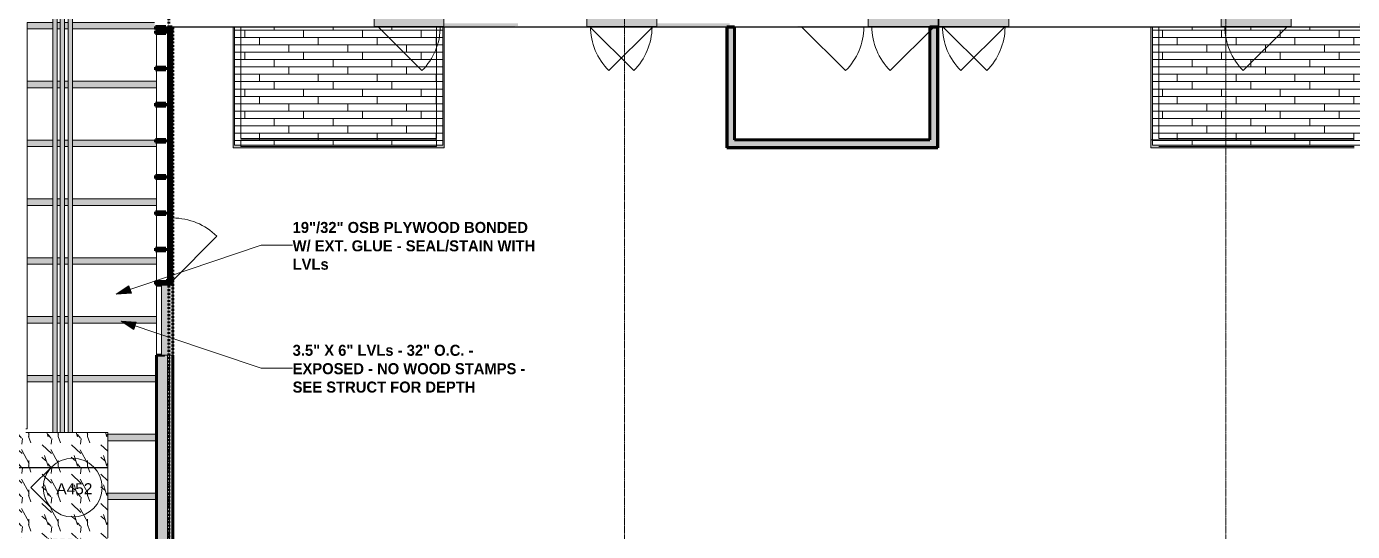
# Model space of a CAD drawing. Header units: inches. Extents: x -4169 to -1846, y 9706 to 12377.
# Drawn here: x -3480 to -2758, y 10973 to 11247 of the extents above; entities that cross this region are included whole.
import ezdxf

# ---------------------------------------------------------------- set-up
doc = ezdxf.new("R2010")
doc.units = ezdxf.units.IN
doc.header["$MEASUREMENT"] = 0
doc.linetypes.add('Dash 1_16_', pattern=[0.125, 0.0625, -0.0625])
doc.linetypes.add('Grid Line 1_2_', pattern=[0.875, 0.5, -0.125, 0.125, -0.125])
for name, color, linetype, lineweight in [('0-1', 7, 'Continuous', 5), ('0-3', 250, 'Continuous', 9), ('A-CLNG', 13, 'Continuous', 18), ('A-CLNG-PATT-1', 35, 'Continuous', 18), ('A-FLOR-2', 7, 'Continuous', 18), ('A-FLOR-PATT-1', 252, 'Continuous', 9), ('A-GLAZ-1', 7, 'Continuous', 18), ('A-GLAZ-4', 135, 'Continuous', 18), ('A-GLAZ-CWMG-1', 9, 'Continuous', 9), ('A-GLAZ-CWMG-3', 50, 'Continuous', 60), ('A-WALL-1', 8, 'Continuous', 5), ('A-WALL-3', 50, 'Continuous', 60), ('A-WALL-4', 7, 'Continuous', 18), ('A-WALL-5', 251, 'Continuous', 5), ('A-WALL-6', 254, 'Continuous', 5), ('A-WALL-7', 31, 'Continuous', 18), ('A-WALL-8', 9, 'Continuous', 9), ('A-WALL-9', 45, 'Continuous', 18), ('A-WALL-PATT-2', 253, 'Continuous', 9), ('C-PROP-LINE-2', 91, 'Dash 1_16_', 60), ('G-ANNO-SYMB-2', 111, 'Continuous', 9), ('G-ANNO-TEXT', 231, 'Continuous', 9), ('P-PIPE', 3, 'Continuous', 9), ('P-PIPE-1', 3, 'Continuous', 5), ('S-BEAM', 12, 'Continuous', 9), ('S-GRID-1', 1, 'Grid Line 1_2_', 9)]:
    doc.layers.add(name, color=color, linetype=linetype, lineweight=lineweight)
doc.styles.add('Arial_1', font='arial.ttf', dxfattribs={"height": 6})
doc.styles.add('Century Gothic_B', font='GOTHICB.TTF', dxfattribs={"height": 6})

# ---------------------------------------------------------------- blocks, each defined once
blk = doc.blocks.new('Basic Wall _ EXT - FIBER CEMENT - LARGE - ___-2505164-ENLARGED RCP - 2ND FLOOR PLAN')
at = {"layer": 'A-WALL-9'}
h = blk.add_hatch(color=256, dxfattribs=at)
h.paths.add_polyline_path([(-3409.92, 11247.1), (-3409.3, 11247.1), (-3409.3, 11247.29), (-3403.8, 11247.29), (-3403.8, 11247.1), (-3402.8, 11247.1), (-3402.8, 11247.19), (-3400.3, 11247.19), (-3400.3, 11247.1), (-3098.72, 11247.1), (-3098.72, 11247.2), (-3094.47, 11247.2), (-3094.47, 11247.1), (-2988.15, 11247.1), (-2988.15, 11247.2), (-2983.9, 11247.2), (-2983.9, 11247.1), (-2676.32, 11247.1), (-2676.32, 11247.2), (-2672.07, 11247.2), (-2672.07, 11247.1), (-2565.75, 11247.1), (-2565.75, 11247.2), (-2561.5, 11247.2), (-2561.5, 11247.1), (-2067.63, 11247.1), (-2067.92, 11247.39), (-2599.71, 11247.39), (-2599.71, 11247.7), (-2637.74, 11247.7), (-2637.74, 11247.39), (-3022.11, 11247.39), (-3022.11, 11247.7), (-3060.14, 11247.7), (-3060.14, 11247.39), (-3409.92, 11247.39)], flags=0)
h.paths.add_polyline_path([(-3402.37, 11247.1), (-3402.37, 11247.13), (-3402.74, 11247.13), (-3402.74, 11247.1), (-3402.71, 11247.1)], flags=0)
h.paths.add_polyline_path([(-3400.8, 11247.1), (-3400.36, 11247.1), (-3400.36, 11247.13), (-3400.8, 11247.13)], flags=0)
h.paths.add_polyline_path([(-3117.67, 11247.45), (-3098.91, 11247.45), (-3098.91, 11247.64), (-3097.16, 11247.64), (-3097.16, 11249.14), (-3136.73, 11249.14), (-3136.73, 11247.45), (-3118.17, 11247.45)], flags=0)
h.paths.add_polyline_path([(-2676.51, 11247.45), (-2676.51, 11247.64), (-2674.76, 11247.64), (-2674.76, 11249.14), (-2754.69, 11249.14), (-2754.69, 11247.64), (-2752.94, 11247.64), (-2752.94, 11247.45), (-2714.91, 11247.45), (-2714.91, 11247.64), (-2714.54, 11247.64), (-2714.54, 11247.45), (-2681.59, 11247.45)], flags=0)
h.paths.add_polyline_path([(-3240.35, 11247.45), (-3213.92, 11247.45), (-3213.92, 11247.64), (-3212.17, 11247.64), (-3212.17, 11249.14), (-3252.51, 11249.14), (-3252.51, 11247.64), (-3251.95, 11247.64), (-3251.95, 11247.45), (-3243.33, 11247.45)], flags=0)
h = blk.add_hatch(color=256, dxfattribs=at)
h.paths.add_polyline_path([(-2070.67, 11247.07), (-2067.6, 11247.07), (-2067.63, 11247.1), (-2561.5, 11247.1), (-2561.5, 11247.07), (-2079.78, 11247.07)], flags=0)
h.paths.add_polyline_path([(-3409.3, 11247.07), (-3409.3, 11247.1), (-3409.92, 11247.1), (-3409.92, 11247.07)], flags=0)
h.paths.add_polyline_path([(-3400.05, 11247.07), (-3098.72, 11247.07), (-3098.72, 11247.1), (-3400.3, 11247.1), (-3400.3, 11247.07), (-3400.05, 11247.07)], flags=0)
h.paths.add_polyline_path([(-3403.8, 11247.07), (-3402.8, 11247.07), (-3402.8, 11247.1), (-3403.8, 11247.1)], flags=0)
h.paths.add_polyline_path([(-3402.37, 11247.07), (-3402.37, 11247.1), (-3402.74, 11247.1), (-3402.74, 11247.07), (-3402.67, 11247.07)], flags=0)
h.paths.add_polyline_path([(-3400.8, 11247.07), (-3400.36, 11247.07), (-3400.36, 11247.1), (-3400.8, 11247.1)], flags=0)
h.paths.add_polyline_path([(-2586.27, 11247.07), (-2565.75, 11247.07), (-2565.75, 11247.1), (-2672.07, 11247.1), (-2672.07, 11247.07), (-2620.03, 11247.07)], flags=0)
h.paths.add_polyline_path([(-3094.47, 11247.07), (-2988.15, 11247.07), (-2988.15, 11247.1), (-3094.47, 11247.1)], flags=0)
h.paths.add_polyline_path([(-2676.32, 11247.07), (-2676.32, 11247.1), (-2983.9, 11247.1), (-2983.9, 11247.07), (-2687.57, 11247.07)], flags=0)
at = {"layer": 'A-WALL-4'}
for p, q in [((-3409.92, 11247.39), (-3409.92, 11247.1)), ((-3409.92, 11247.1), (-3409.92, 11247.07)), ((-3409.3, 11247.1), (-3409.92, 11247.1)), ((-3409.92, 11247.07), (-3409.3, 11247.07)), ((-3402.8, 11247.1), (-3403.8, 11247.1)), ((-3403.8, 11247.07), (-3402.8, 11247.07)), ((-3402.37, 11247.1), (-3402.74, 11247.1)), ((-3402.74, 11247.07), (-3402.37, 11247.07)), ((-3400.36, 11247.1), (-3400.8, 11247.1)), ((-3400.8, 11247.07), (-3400.36, 11247.07)), ((-3098.72, 11247.1), (-3400.3, 11247.1)), ((-3400.3, 11247.07), (-3098.72, 11247.07)), ((-2988.15, 11247.1), (-3094.47, 11247.1)), ((-3094.47, 11247.07), (-2988.15, 11247.07)), ((-2676.32, 11247.1), (-2983.9, 11247.1)), ((-2983.9, 11247.07), (-2676.32, 11247.07))]:
    blk.add_line(p, q, dxfattribs=at)
blk = doc.blocks.new('Basic Wall _ EXT - FIBER CEMENT - LARGE - ___-2505165-ENLARGED RCP - 2ND FLOOR PLAN')
at = {"layer": 'A-WALL-9'}
for points in [[(-3400.05, 10851.39), (-3399.76, 10851.71), (-3399.76, 11107.18), (-3400.05, 11107.18), (-3400.05, 10851.68)], [(-3399.76, 10851.68), (-3399.72, 10851.71), (-3399.72, 11107.18), (-3399.76, 11107.18), (-3399.76, 10851.71)]]:
    blk.add_hatch(color=256, dxfattribs=at).paths.add_polyline_path(points, flags=0)
at = {"layer": 'A-WALL-4'}
for p, q in [((-3399.76, 11107.18), (-3400.05, 11107.18)), ((-3399.72, 11107.18), (-3399.76, 11107.18)), ((-3399.76, 11107.18), (-3399.76, 10851.68)), ((-3399.72, 10851.71), (-3399.72, 11107.18)), ((-3400.05, 10851.39), (-3399.76, 10851.68))]:
    blk.add_line(p, q, dxfattribs=at)
blk = doc.blocks.new('_THE_ WINDOW _ DOOR - Window - 3rd Floor-2480463-ENLARGED RCP - 2ND FLOOR PLAN')
at = {"layer": 'A-GLAZ-1'}
blk.add_line((-7.05, 28.5), (16.69, 4.76), dxfattribs=at)
blk.add_arc((17.01, 4.44), 34.03, 135, 179.45267, dxfattribs=at)
blk = doc.blocks.new('_THE_ WINDOW _ DOOR - Window - 2nd Floor-2480470-ENLARGED RCP - 2ND FLOOR PLAN')
at = {"layer": 'A-GLAZ-1'}
blk.add_hatch(color=256, dxfattribs=at).paths.add_polyline_path([(-5.71, 1.56), (-19.01, 1.56), (-19.01, -4.44), (19.01, -4.44), (19.01, 1.56), (-1.49, 1.56)], flags=0)
at = {"layer": 'A-GLAZ-4'}
for points in [[(-1.49, 3.49), (-19.01, 3.47), (-19.01, 3.36), (19.01, 3.36), (19.01, 3.49), (2.73, 3.49)], [(2.73, 3.36), (-19.01, 3.36), (-19.01, 3.24), (19.01, 3.25), (19.01, 3.36), (4.84, 3.36)]]:
    blk.add_hatch(color=256, dxfattribs=at).paths.add_polyline_path(points, flags=0)
at = {"layer": 'A-GLAZ-1'}
for p, q in [((-19.01, 3.49), (19.01, 3.49)), ((-19.01, 3.49), (-19.01, 3.36)), ((-19.01, 3.36), (-19.01, 3.24)), ((19.01, 3.24), (-19.01, 3.24)), ((19.01, 1.56), (-19.01, 1.56)), ((-19.01, 1.56), (-19.01, -4.44)), ((19.01, 3.36), (19.01, 3.49)), ((19.01, 3.24), (19.01, 3.36)), ((19.01, 1.56), (19.01, -4.44)), ((-19.01, -4.44), (19.01, -4.44)), ((-7.05, -28.5), (17.01, -4.44))]:
    blk.add_line(p, q, dxfattribs=at)
blk.add_arc((17.01, -4.44), 34.03, 180, 225, dxfattribs=at)
blk = doc.blocks.new('_THE_ WINDOW _ DOOR - Window - 2nd Floor-2480464-ENLARGED RCP - 2ND FLOOR PLAN')
at = {"layer": 'A-GLAZ-1'}
blk.add_hatch(color=256, dxfattribs=at).paths.add_polyline_path([(-19.01, -1.56), (19.01, -1.56), (19.01, 4.44), (-19.01, 4.44), (-19.01, 0.03)], flags=0)
at = {"layer": 'A-GLAZ-4'}
for points in [[(1.58, -3.36), (19.01, -3.36), (18.99, -3.24), (-19.01, -3.25), (-19.01, -3.36), (-2.64, -3.36)], [(-19.01, -3.49), (19.01, -3.47), (18.99, -3.36), (-19.01, -3.36), (-19.01, -3.48)]]:
    blk.add_hatch(color=256, dxfattribs=at).paths.add_polyline_path(points, flags=0)
at = {"layer": 'A-GLAZ-1'}
for p, q in [((-7.05, 28.5), (17.01, 4.44)), ((19.01, 4.44), (-19.01, 4.44)), ((-19.01, 4.44), (-19.01, -1.56)), ((19.01, 4.44), (19.01, -1.56)), ((-19.01, -1.56), (19.01, -1.56)), ((-19.01, -3.24), (19.01, -3.24)), ((-19.01, -3.24), (-19.01, -3.36)), ((-19.01, -3.36), (-19.01, -3.49)), ((19.01, -3.49), (-19.01, -3.49)), ((19.01, -3.36), (19.01, -3.24)), ((19.01, -3.49), (19.01, -3.36))]:
    blk.add_line(p, q, dxfattribs=at)
blk.add_arc((17.01, 4.44), 34.02, 135, 180, dxfattribs=at)
blk = doc.blocks.new('_THE_ WINDOW _ DOOR - Window - 3rd Floor-V106-ENLARGED RCP - 2ND FLOOR PLAN')
at = {"layer": 'A-GLAZ-1'}
blk.add_line((-7.05, 28.5), (17.01, 4.44), dxfattribs=at)
blk.add_arc((17.01, 4.44), 34.02, 135, 180, dxfattribs=at)
blk = doc.blocks.new('_THE_ WINDOW _ DOOR - Window - 2nd Floor - Fixed-2480469-ENLARGED RCP - 2ND FLOOR PLAN')
at = {"layer": 'A-GLAZ-1'}
blk.add_hatch(color=256, dxfattribs=at).paths.add_polyline_path([(12.59, -1.56), (19.01, -1.56), (19.01, 4.44), (-19.01, 4.44), (-19.01, -1.56), (-4.29, -1.56)], flags=0)
for p, q in [((-19.01, 4.44), (-19.01, -1.56)), ((-19.01, 4.44), (19.01, 4.44)), ((19.01, 4.44), (19.01, -1.56)), ((-19.01, -1.56), (19.01, -1.56))]:
    blk.add_line(p, q, dxfattribs=at)
blk = doc.blocks.new('_THE_ WINDOW _ DOOR - Window - 3rd Floor-V118-ENLARGED RCP - 2ND FLOOR PLAN')
at = {"layer": 'A-GLAZ-1'}
blk.add_hatch(color=256, dxfattribs=at).paths.add_polyline_path([(6.63, -4.44), (19.01, -4.44), (19.01, 1.56), (-19.01, 1.56), (-19.01, -4.44)], flags=0)
at = {"layer": 'A-GLAZ-4'}
for points in [[(18.76, 3.36), (19.01, 3.36), (19.01, 3.49), (-19.01, 3.47), (-19.01, 3.36), (18.24, 3.36)], [(-19.01, 3.24), (19.01, 3.25), (19.01, 3.36), (-19.01, 3.35), (-19.01, 3.24)]]:
    blk.add_hatch(color=256, dxfattribs=at).paths.add_polyline_path(points, flags=0)
at = {"layer": 'A-GLAZ-1'}
for p, q in [((-19.01, 3.49), (19.01, 3.49)), ((-19.01, 3.49), (-19.01, 3.36)), ((-19.01, 3.36), (-19.01, 3.24)), ((19.01, 3.24), (-19.01, 3.24)), ((19.01, 1.56), (-19.01, 1.56)), ((-19.01, 1.56), (-19.01, -4.44)), ((19.01, 3.36), (19.01, 3.49)), ((19.01, 3.24), (19.01, 3.36)), ((19.01, 1.56), (19.01, -4.44)), ((-19.01, -4.44), (19.01, -4.44)), ((-7.05, -28.5), (17.01, -4.44))]:
    blk.add_line(p, q, dxfattribs=at)
blk.add_arc((17.01, -4.44), 34.03, 180, 225, dxfattribs=at)
blk = doc.blocks.new('Rectangular Mullion - Profile_Polycarbonate_Upper and left-2194919-ENLARGED RCP - 2ND FLOOR PLAN')
at = {"layer": 'A-GLAZ-CWMG-1'}
blk.add_hatch(color=256, dxfattribs=at).paths.add_polyline_path([(-2.75, 1.22), (-2.75, 1.29), (0, 1.29), (0, -1.21), (-2.75, -1.21), (-2.75, -0.79), (-2.5, -0.79), (-2.5, -0.85), (-2.69, -0.85), (-2.69, -1.15), (-0.06, -1.15), (-0.06, 1.22), (-2.69, 1.22), (-2.69, 0.85), (-2.5, 0.85), (-2.5, 0.79), (-2.75, 0.79)], flags=0)
at = {"layer": 'A-GLAZ-CWMG-3'}
for p, q in [((0, 1.29), (-2.75, 1.29)), ((-2.75, 1.29), (-2.75, 0.79)), ((-2.75, 0.79), (-2.5, 0.79)), ((-2.69, 0.85), (-2.69, 1.22)), ((-2.69, 1.22), (-0.06, 1.22)), ((-2.5, 0.85), (-2.69, 0.85)), ((-2.5, 0.79), (-2.5, 0.85)), ((-0.06, 1.22), (-0.06, -1.15)), ((0, -1.21), (0, 1.29)), ((-2.5, -0.79), (-2.75, -0.79)), ((-2.75, -0.79), (-2.75, -1.21)), ((-2.75, -1.21), (0, -1.21)), ((-2.69, -1.15), (-2.69, -0.85)), ((-2.69, -0.85), (-2.5, -0.85)), ((-0.06, -1.15), (-2.69, -1.15)), ((-2.5, -0.85), (-2.5, -0.79))]:
    blk.add_line(p, q, dxfattribs=at)
blk = doc.blocks.new('Rectangular Mullion - Profile_Polycarbonate_right-2194920-ENLARGED RCP - 2ND FLOOR PLAN')
at = {"layer": 'A-GLAZ-CWMG-1'}
blk.add_hatch(color=256, dxfattribs=at).paths.add_polyline_path([(0, -0.21), (0, 1.29), (-2.75, 1.29), (-2.75, 0.79), (-2.5, 0.79), (-2.5, 0.85), (-2.69, 0.85), (-2.69, 1.22), (-0.06, 1.22), (-0.06, -1.15), (-2.69, -1.15), (-2.69, -0.85), (-2.5, -0.85), (-2.5, -0.79), (-2.75, -0.79), (-2.75, -1.21), (0, -1.21), (0, -0.79)], flags=0)
at = {"layer": 'A-GLAZ-CWMG-3'}
for p, q in [((-2.75, 1.29), (0, 1.29)), ((-2.75, 0.79), (-2.75, 1.29)), ((-2.5, 0.79), (-2.75, 0.79)), ((-0.06, 1.22), (-2.69, 1.22)), ((-2.69, 1.22), (-2.69, 0.85)), ((-2.69, 0.85), (-2.5, 0.85)), ((-2.5, 0.85), (-2.5, 0.79)), ((-0.06, -1.15), (-0.06, 1.22)), ((0, 1.29), (0, -1.21)), ((-2.75, -1.21), (-2.75, -0.79)), ((-2.75, -0.79), (-2.5, -0.79)), ((0, -1.21), (-2.75, -1.21)), ((-2.5, -0.85), (-2.69, -0.85)), ((-2.69, -0.85), (-2.69, -1.15)), ((-2.69, -1.15), (-0.06, -1.15)), ((-2.5, -0.79), (-2.5, -0.85))]:
    blk.add_line(p, q, dxfattribs=at)
blk = doc.blocks.new('Rectangular Mullion - Stud - Vertical-2196325-ENLARGED RCP - 2ND FLOOR PLAN')
at = {"layer": 'A-GLAZ-CWMG-1'}
blk.add_hatch(color=256, dxfattribs=at).paths.add_polyline_path([(0, 2.75), (0, -2.75), (-1.5, -2.75), (-1.5, 2.75)], flags=0)
at = {"layer": 'A-GLAZ-CWMG-3'}
for p, q in [((0, 2.75), (-1.5, 2.75)), ((-1.5, 2.75), (-1.5, -2.75)), ((0, -2.75), (0, 2.75)), ((-1.5, -2.75), (0, -2.75))]:
    blk.add_line(p, q, dxfattribs=at)
blk = doc.blocks.new('Rectangular Mullion - Stud - Vertical-2241410-ENLARGED RCP - 2ND FLOOR PLAN')
at = {"layer": 'A-GLAZ-CWMG-1'}
blk.add_hatch(color=256, dxfattribs=at).paths.add_polyline_path([(-1.5, 2.75), (-1.5, -2.75), (0, -2.75), (0, 2.75), (-1.25, 2.75)], flags=0)
at = {"layer": 'A-GLAZ-CWMG-3'}
for p, q in [((-1.5, -2.75), (-1.5, 2.75)), ((-1.5, 2.75), (0, 2.75)), ((0, 2.75), (0, -2.75)), ((0, -2.75), (-1.5, -2.75))]:
    blk.add_line(p, q, dxfattribs=at)
blk = doc.blocks.new('Rectangular Mullion - Stud - Vertical-2196328-ENLARGED RCP - 2ND FLOOR PLAN')
at = {"layer": 'A-GLAZ-CWMG-1'}
blk.add_hatch(color=256, dxfattribs=at).paths.add_polyline_path([(1.5, 2.13), (1.5, -2.75), (0, -2.75), (0, 2.75), (1.5, 2.75), (1.5, 2.18)], flags=0)
at = {"layer": 'A-GLAZ-CWMG-3'}
for p, q in [((1.5, 2.75), (0, 2.75)), ((0, 2.75), (0, -2.75)), ((1.5, -2.75), (1.5, 2.75)), ((0, -2.75), (1.5, -2.75))]:
    blk.add_line(p, q, dxfattribs=at)
blk = doc.blocks.new('CTR - 1st Phase - Shell_rvt-1-ENLARGED RCP - 2ND FLOOR PLAN')
at = {"layer": 'A-FLOR-PATT-1'}
h = blk.add_hatch(dxfattribs=at)
h.set_pattern_fill('FP_35', color=256, style=0, pattern_type=2)
h.set_pattern_definition([(180, (-3360.832, 33065.345), (5e-16, 4), []), (90, (-3360.832, 33065.345), (8, 8), [4, -28]), (90, (-3376.832, 33069.345), (8, 8), [4, -28])])
h.paths.add_polyline_path([(-3261.59, 11182.89), (-3253.07, 11182.89), (-3253.07, 11247.07), (-3366.4, 11247.07), (-3366.4, 11182.89)], flags=0)
h = blk.add_hatch(dxfattribs=at)
h.set_pattern_fill('FP_34', color=256, style=0, pattern_type=2)
h.set_pattern_definition([(180, (-2861.632, 33065.345), (5e-16, 4), []), (90, (-2861.632, 33065.345), (8, 8), [4, -28]), (90, (-2877.632, 33069.345), (8, 8), [4, -28])])
h.paths.add_polyline_path([(-2753.87, 11182.89), (-2753.87, 11247.07), (-2867.2, 11247.07), (-2867.2, 11182.89), (-2856.4, 11182.89)], flags=0)
at = {"layer": 'A-WALL-1'}
blk.add_hatch(color=256, dxfattribs=at).paths.add_polyline_path([(-3401.8, 10851.14), (-3400.3, 10851.14), (-3400.3, 11068.59), (-3401.8, 11068.59), (-3401.8, 10851.39)], flags=0)
at = {"layer": 'A-WALL-4'}
for points in [[(-3094.47, 11182.14), (-3094.47, 11246.45), (-3097.97, 11246.45), (-3097.97, 11182.14)], [(-2991.46, 11182.14), (-2988.15, 11182.14), (-2988.15, 11185.64), (-3094.47, 11185.64), (-3094.47, 11182.14)]]:
    blk.add_hatch(color=256, dxfattribs=at).paths.add_polyline_path(points, flags=0)
at = {"layer": 'A-WALL-5'}
h = blk.add_hatch(color=256, dxfattribs=at)
h.paths.add_polyline_path([(-3400.05, 10851.39), (-3400.05, 11068.59), (-3400.3, 11068.59), (-3400.3, 10851.39)], flags=0)
h.paths.add_polyline_path([(-3400.05, 11106.61), (-3400.05, 11107.18), (-3400.3, 11107.18), (-3400.3, 11106.61)], flags=0)
at = {"layer": 'A-WALL-6'}
for points in [[(-3367.15, 11185.64), (-3366.4, 11185.64), (-3366.4, 11247.07), (-3367.15, 11247.07), (-3367.15, 11234.44)], [(-3252.32, 11185.64), (-3252.33, 11247.07), (-3253.07, 11247.07), (-3253.07, 11185.64)], [(-3098.72, 11181.39), (-3097.97, 11181.39), (-3097.97, 11246.45), (-3094.47, 11246.45), (-3094.47, 11247.2), (-3098.72, 11247.2), (-3098.72, 11185.64)], [(-2984.65, 11182.14), (-2984.65, 11246.45), (-2988.15, 11246.45), (-2988.15, 11182.14)], [(-2863.7, 11181.39), (-2863.7, 11182.89), (-2867.2, 11182.89), (-2867.2, 11236.47), (-2867.95, 11247.07), (-2867.95, 11181.39), (-2867.2, 11181.39)], [(-2867.2, 11236.47), (-2867.2, 11247.07), (-2867.94, 11247.07)], [(-3253.07, 11181.39), (-3252.32, 11181.39), (-3252.32, 11185.64), (-3253.07, 11185.64), (-3253.07, 11182.89), (-3366.4, 11182.89), (-3366.4, 11185.64), (-3367.15, 11185.64), (-3367.15, 11181.39), (-3261.59, 11181.39)], [(-3097.97, 11181.39), (-2984.65, 11181.39), (-2984.65, 11182.14), (-3097.97, 11182.14)], [(-2863.7, 11181.39), (-2757.37, 11181.39), (-2757.37, 11182.89), (-2863.7, 11182.89)]]:
    blk.add_hatch(color=256, dxfattribs=at).paths.add_polyline_path(points, flags=0)
at = {"layer": 'A-WALL-7'}
blk.add_hatch(color=256, dxfattribs=at).paths.add_polyline_path([(-2983.9, 11181.39), (-2983.9, 11247.2), (-2988.15, 11247.2), (-2988.15, 11246.45), (-2984.65, 11246.45), (-2984.65, 11181.39)], flags=0)
at = {"layer": 'A-WALL-8'}
blk.add_hatch(color=256, dxfattribs=at).paths.add_polyline_path([(-3400.8, 11107.24), (-3400.8, 11247.13), (-3402.37, 11247.13), (-3402.37, 11107.24), (-3401.8, 11107.24)], flags=0)
at = {"layer": 'A-WALL-PATT-2'}
h = blk.add_hatch(dxfattribs=at)
h.set_pattern_fill('FP_1', color=256, style=0, pattern_type=2)
h.set_pattern_definition([(0, (0, 0), (20.48, 5.12), [0.845, -14.515, 0.845, -14.515, -81.92]), (0, (0, 0), (20.48, 5.12), [-30.72, 0.845, -29.875, 0.845, -14.515, -35.84]), (0, (0, 0), (20.48, 5.12), [-76.8, 0.845, -9.395, 0.845, -24.755]), (120, (7.68, 2.56), (-14.67405, 15.1762003), [0.845, -14.515, 0.845, -14.515, -81.92]), (120, (7.68, 2.56), (-14.67405, 15.1762003), [-30.72, 0.845, -29.875, 0.845, -14.515, -35.84]), (120, (7.68, 2.56), (-14.67405, 15.1762003), [-76.8, 0.845, -9.395, 0.845, -24.755]), (240, (10.24, 12.8), (-5.80595, -20.2962003), [0.845, -14.515, 0.845, -14.515, -81.92]), (240, (10.24, 12.8), (-5.80595, -20.2962003), [-30.72, 0.845, -29.875, 0.845, -14.515, -35.84]), (240, (10.24, 12.8), (-5.80595, -20.2962003), [-76.8, 0.845, -9.395, 0.845, -24.755])])
h.paths.add_polyline_path([(-3408.3, 10843.41), (-3408.3, 11067.96), (-3404.49, 11067.96), (-3404.49, 11068.59), (-3408.92, 11068.59), (-3408.92, 10843.41), (-3408.67, 10843.41)], flags=0)
h.paths.add_polyline_path([(-3404.49, 11106.61), (-3400.3, 11106.61), (-3400.3, 11107.18), (-3408.92, 11107.18), (-3408.92, 11106.61), (-3405.09, 11106.61)], flags=0)
h = blk.add_hatch(dxfattribs=at)
h.set_pattern_fill('FP_4', color=256, style=0, pattern_type=2)
h.set_pattern_definition([(161.57, (0.32, 0.32), (-2.560496185, -0.000537386), [0, -18.214, 2.022, 0]), (18.43, (-0.32, 0.32), (-2.560496185, 0.000537386), [0, -18.214, 2.022, 0]), (108.43, (0.32, 0.32), (1.27922091, -6.400876726), [6.07, -14.166]), (71.57, (-0.32, 0.32), (1.27922091, 6.400876726), [6.07, -14.166])])
h.paths.add_polyline_path([(-3404.49, 10848.64), (-3402.8, 10848.64), (-3402.8, 11068.59), (-3404.49, 11068.59), (-3404.49, 11067.96), (-3408.3, 11067.96), (-3408.3, 10848.64), (-3405.09, 10848.64)], flags=0)
h = blk.add_hatch(dxfattribs=at)
h.set_pattern_fill('FP_3', color=256, style=0, pattern_type=2)
h.set_pattern_definition([(0, (0, 0), (0, 3.199), []), (315, (0, 0), (3.1989511, 0), [4.524, -4.524]), (45, (0, 0), (3.1989511, 0), [4.524, -4.524])])
h.paths.add_polyline_path([(-3401.8, 10849.64), (-3401.8, 11068.59), (-3402.8, 11068.59), (-3402.8, 10849.64)], flags=0)
at = {"layer": 'A-FLOR-2'}
for p, q in [((-3479.22, 11217.54), (-3479.22, 11246.04)), ((-3366.4, 11182.89), (-3366.4, 11247.07)), ((-3253.07, 11247.07), (-3253.07, 11182.89)), ((-2867.2, 11182.89), (-2867.2, 11247.07)), ((-3479.22, 11185.54), (-3479.22, 11214.04)), ((-3479.22, 11153.54), (-3479.22, 11182.04)), ((-3253.07, 11182.89), (-3366.4, 11182.89)), ((-2753.87, 11182.89), (-2867.2, 11182.89)), ((-3479.22, 11121.54), (-3479.22, 11150.04)), ((-3479.22, 11089.54), (-3479.22, 11118.04)), ((-3479.22, 11057.54), (-3479.22, 11086.04)), ((-3479.22, 11028.44), (-3479.22, 11054.04)), ((-3479.92, 11028.44), (-3479.22, 11028.44))]:
    blk.add_line(p, q, dxfattribs=at)
at = {"layer": 'A-WALL-3'}
for p, q in [((-3402.37, 11107.24), (-3402.37, 11247.13)), ((-3402.37, 11247.13), (-3400.8, 11247.13)), ((-3400.8, 11247.13), (-3400.8, 11107.24)), ((-3098.72, 11181.39), (-3098.72, 11247.2)), ((-3098.72, 11247.2), (-3097.97, 11247.2)), ((-3097.97, 11247.2), (-3094.47, 11247.2)), ((-3094.47, 11247.2), (-3094.47, 11246.45)), ((-3094.47, 11246.45), (-3094.47, 11185.64)), ((-2988.15, 11246.45), (-2988.15, 11247.2)), ((-2988.15, 11247.2), (-2984.65, 11247.2)), ((-2988.15, 11185.64), (-2988.15, 11246.45)), ((-2984.65, 11247.2), (-2983.9, 11247.2)), ((-2983.9, 11247.2), (-2983.9, 11181.39)), ((-3094.47, 11185.64), (-2988.15, 11185.64)), ((-3097.97, 11181.39), (-3098.72, 11181.39)), ((-3094.47, 11181.39), (-3097.97, 11181.39)), ((-2988.15, 11181.39), (-3094.47, 11181.39)), ((-2984.65, 11181.39), (-2988.15, 11181.39)), ((-2983.9, 11181.39), (-2984.65, 11181.39)), ((-3408.92, 11106.61), (-3408.92, 11107.18)), ((-3408.92, 11107.18), (-3404.49, 11107.18)), ((-3406.05, 11106.61), (-3408.92, 11106.61)), ((-3404.49, 11107.18), (-3400.3, 11107.18)), ((-3400.8, 11107.24), (-3402.37, 11107.24)), ((-3400.3, 11107.18), (-3400.05, 11107.18)), ((-3400.05, 11107.18), (-3400.05, 11106.61)), ((-3408.92, 10851.39), (-3408.92, 11068.59)), ((-3408.92, 11068.59), (-3406.05, 11068.59)), ((-3400.05, 11068.59), (-3400.05, 10851.39))]:
    blk.add_line(p, q, dxfattribs=at)
at = {"layer": 'A-WALL-4'}
for p, q in [((-3408.92, 11245.79), (-3408.92, 11244.96)), ((-3408.92, 11243.46), (-3408.92, 11225.28)), ((-3400.05, 11107.18), (-3400.05, 11247.07)), ((-3367.15, 11247.07), (-3367.15, 11185.64)), ((-3362.9, 11186.39), (-3362.9, 11247.07)), ((-3256.57, 11247.07), (-3256.57, 11186.39)), ((-3252.32, 11185.64), (-3252.32, 11247.07)), ((-3097.97, 11182.14), (-3097.97, 11246.45)), ((-3097.97, 11246.45), (-3094.47, 11246.45)), ((-2988.15, 11246.45), (-2984.65, 11246.45)), ((-2984.65, 11182.14), (-2984.65, 11246.45)), ((-2867.95, 11247.07), (-2867.95, 11181.39)), ((-2867.95, 11247.07), (-2867.95, 11185.64)), ((-2863.7, 11186.39), (-2863.7, 11247.07)), ((-2863.7, 11186.39), (-2863.7, 11247.07)), ((-3408.92, 11223.78), (-3408.92, 11205.59)), ((-3408.92, 11204.09), (-3408.92, 11185.91)), ((-3367.15, 11181.39), (-3367.15, 11185.64)), ((-3256.57, 11186.39), (-3362.9, 11186.39)), ((-3256.57, 11185.64), (-3362.9, 11185.64)), ((-3362.9, 11182.14), (-3362.9, 11185.64)), ((-3256.57, 11185.64), (-3256.57, 11182.14)), ((-3252.32, 11185.64), (-3252.32, 11181.39)), ((-2863.7, 11185.64), (-2867.95, 11185.64)), ((-2757.37, 11186.39), (-2863.7, 11186.39)), ((-2757.37, 11185.64), (-2863.7, 11185.64)), ((-3408.92, 11184.41), (-3408.92, 11166.23)), ((-3367.15, 11181.39), (-3252.32, 11181.39)), ((-3362.9, 11182.14), (-3256.57, 11182.14)), ((-3097.97, 11182.14), (-3094.47, 11182.14)), ((-2988.15, 11182.14), (-3094.47, 11182.14)), ((-2988.15, 11182.14), (-2984.65, 11182.14)), ((-2863.7, 11181.39), (-2867.95, 11181.39)), ((-2863.7, 11182.14), (-2757.37, 11182.14)), ((-2863.7, 11181.39), (-2757.37, 11181.39)), ((-3408.92, 11164.73), (-3408.92, 11146.54)), ((-3408.92, 11145.04), (-3408.92, 11126.86)), ((-3408.92, 11125.36), (-3408.92, 11108.68)), ((-3408.92, 11106.61), (-3408.92, 11068.59)), ((-3400.3, 11107.18), (-3400.3, 11106.61)), ((-3400.3, 11106.61), (-3400.3, 11107.18)), ((-3408.3, 10851.39), (-3408.3, 11067.96)), ((-3408.3, 11067.96), (-3404.49, 11067.96)), ((-3404.49, 11068.59), (-3404.49, 11067.96)), ((-3402.8, 11068.59), (-3402.8, 10851.39)), ((-3401.8, 11068.59), (-3401.8, 10851.39)), ((-3400.3, 11068.59), (-3400.3, 10851.39))]:
    blk.add_line(p, q, dxfattribs=at)
at = {"layer": 'S-GRID-1'}
for p, q in [((-3154.32, 9836.18), (-3154.32, 12344.54)), ((-2827.32, 9836.18), (-2827.32, 12344.54))]:
    blk.add_line(p, q, dxfattribs=at)
at = {"layer": '0-3'}
for name, p, rotation in [('_THE_ WINDOW _ DOOR - Window - 2nd Floor-2480464-ENLARGED RCP - 2ND FLOOR PLAN', (-3271.52, 11251.83), 180), ('Rectangular Mullion - Stud - Vertical-2241410-ENLARGED RCP - 2ND FLOOR PLAN', (-3406.55, 11247.29), 90.00000000000892), ('_THE_ WINDOW _ DOOR - Window - 3rd Floor-2480463-ENLARGED RCP - 2ND FLOOR PLAN', (-3156.32, 11251.83), 180), ('_THE_ WINDOW _ DOOR - Window - 3rd Floor-2480463-ENLARGED RCP - 2ND FLOOR PLAN', (-3041.12, 11251.83), 180), ('_THE_ WINDOW _ DOOR - Window - 3rd Floor-2480463-ENLARGED RCP - 2ND FLOOR PLAN', (-2964.32, 11251.83), 180), ('_THE_ WINDOW _ DOOR - Window - 3rd Floor-V106-ENLARGED RCP - 2ND FLOOR PLAN', (-3404.49, 11126.19), 269.9999999999999), ('_THE_ WINDOW _ DOOR - Window - 2nd Floor - Fixed-2480469-ENLARGED RCP - 2ND FLOOR PLAN', (-3404.49, 11087.6), 269.9999999999999), ('Rectangular Mullion - Profile_Polycarbonate_right-2194920-ENLARGED RCP - 2ND FLOOR PLAN', (-3401.59, 11107.18), 270)]:
    blk.add_blockref(name, p, dxfattribs=dict(at, rotation=rotation))
for name, p in [('_THE_ WINDOW _ DOOR - Window - 3rd Floor-V118-ENLARGED RCP - 2ND FLOOR PLAN', (-3155.74, 11251.83)), ('_THE_ WINDOW _ DOOR - Window - 2nd Floor-2480470-ENLARGED RCP - 2ND FLOOR PLAN', (-3002.72, 11251.83)), ('_THE_ WINDOW _ DOOR - Window - 3rd Floor-V118-ENLARGED RCP - 2ND FLOOR PLAN', (-2964.32, 11251.83)), ('_THE_ WINDOW _ DOOR - Window - 2nd Floor-2480470-ENLARGED RCP - 2ND FLOOR PLAN', (-2810.72, 11251.83)), ('Basic Wall _ EXT - FIBER CEMENT - LARGE - ___-2505164-ENLARGED RCP - 2ND FLOOR PLAN', (0, 0)), ('Basic Wall _ EXT - FIBER CEMENT - LARGE - ___-2505165-ENLARGED RCP - 2ND FLOOR PLAN', (0, 0))]:
    blk.add_blockref(name, p, dxfattribs=at)
at = {"layer": '0-3', "extrusion": (0, 0, -1)}
for name, p, rotation in [('Rectangular Mullion - Stud - Vertical-2196328-ENLARGED RCP - 2ND FLOOR PLAN', (3406.55, 11244.96), 269.9999999999911), ('Rectangular Mullion - Profile_Polycarbonate_Upper and left-2194919-ENLARGED RCP - 2ND FLOOR PLAN', (3401.59, 11247.19), 90), ('Rectangular Mullion - Stud - Vertical-2196328-ENLARGED RCP - 2ND FLOOR PLAN', (3406.55, 11225.28), 269.9999999999911), ('Rectangular Mullion - Stud - Vertical-2196328-ENLARGED RCP - 2ND FLOOR PLAN', (3406.55, 11205.59), 269.9999999999911), ('Rectangular Mullion - Stud - Vertical-2196328-ENLARGED RCP - 2ND FLOOR PLAN', (3406.55, 11185.91), 269.9999999999911), ('Rectangular Mullion - Stud - Vertical-2196328-ENLARGED RCP - 2ND FLOOR PLAN', (3406.55, 11166.23), 269.9999999999911), ('Rectangular Mullion - Stud - Vertical-2196328-ENLARGED RCP - 2ND FLOOR PLAN', (3406.55, 11146.54), 269.9999999999911), ('Rectangular Mullion - Stud - Vertical-2196328-ENLARGED RCP - 2ND FLOOR PLAN', (3406.55, 11126.86), 269.9999999999911), ('Rectangular Mullion - Stud - Vertical-2196325-ENLARGED RCP - 2ND FLOOR PLAN', (3406.55, 11107.18), 269.9999999999911)]:
    blk.add_blockref(name, p, dxfattribs=dict(at, rotation=rotation))
blk = doc.blocks.new('Dimension Lumber - LVL - 3_5X5_5-V134-ENLARGED RCP - 2ND FLOOR PLAN')
at = {"layer": 'S-BEAM'}
h = blk.add_hatch(color=256, dxfattribs=at)
h.paths.add_polyline_path([(-3.85, -1.75), (34.15, -1.75), (34.15, -0.72), (33.53, -0.72), (33.53, 1.75), (-11.12, 1.75), (-11.12, -1.75)], flags=0)
h.paths.add_polyline_path([(-21.74, -1.75), (-21.74, 1.75), (-35.78, 1.75), (-35.78, -1.75)], flags=0)
h.paths.add_polyline_path([(-19.36, -1.75), (-17.74, -1.75), (-17.74, 1.75), (-19.36, 1.75)], flags=0)
h.paths.add_polyline_path([(-15.36, -1.75), (-13.5, -1.75), (-13.5, 1.75), (-15.36, 1.75)], flags=0)
for p, q in [((-35.78, 1.75), (-35.78, -1.75)), ((-35.78, 1.75), (-21.74, 1.75)), ((-19.36, 1.75), (-17.74, 1.75)), ((-15.36, 1.75), (-13.5, 1.75)), ((-11.12, 1.75), (33.53, 1.75)), ((-35.78, -1.75), (-21.74, -1.75)), ((-19.36, -1.75), (-17.74, -1.75)), ((-15.36, -1.75), (-13.5, -1.75)), ((-11.12, -1.75), (34.15, -1.75))]:
    blk.add_line(p, q, dxfattribs=at)
blk = doc.blocks.new('Dimension Lumber - LVL - 3_5X5_5-2120387-ENLARGED RCP - 2ND FLOOR PLAN')
at = {"layer": 'S-BEAM'}
h = blk.add_hatch(color=256, dxfattribs=at)
h.paths.add_polyline_path([(13.34, -1.75), (34.84, -1.75), (34.84, 1.75), (-10.81, 1.75), (-10.81, -1.75), (-3.54, -1.75)], flags=0)
h.paths.add_polyline_path([(-21.43, -1.75), (-21.43, 1.75), (-35.46, 1.75), (-35.46, -1.75)], flags=0)
h.paths.add_polyline_path([(-19.05, -1.75), (-17.43, -1.75), (-17.43, 1.75), (-19.05, 1.75), (-19.05, -1.46)], flags=0)
h.paths.add_polyline_path([(-15.05, -1.75), (-13.18, -1.75), (-13.18, 1.75), (-15.05, 1.75), (-15.05, -1.46)], flags=0)
for p, q in [((-35.46, 1.75), (-35.46, -1.75)), ((-35.46, 1.75), (-21.43, 1.75)), ((-19.05, 1.75), (-17.43, 1.75)), ((-15.05, 1.75), (-13.18, 1.75)), ((-10.81, 1.75), (34.84, 1.75)), ((-35.46, -1.75), (-21.43, -1.75)), ((-19.05, -1.75), (-17.43, -1.75)), ((-15.05, -1.75), (-13.18, -1.75)), ((-10.81, -1.75), (34.84, -1.75))]:
    blk.add_line(p, q, dxfattribs=at)
blk = doc.blocks.new('Dimension Lumber - LVL - 3_5X5_5-V135-ENLARGED RCP - 2ND FLOOR PLAN')
at = {"layer": 'S-BEAM'}
h = blk.add_hatch(color=256, dxfattribs=at)
h.paths.add_polyline_path([(13.34, -1.75), (34.84, -1.75), (34.84, 0.62), (34.46, 0.62), (34.46, 1.75), (-10.81, 1.75), (-10.81, -1.75), (-3.54, -1.75)], flags=0)
h.paths.add_polyline_path([(-35.46, -1.75), (-21.43, -1.75), (-21.43, 1.75), (-35.46, 1.75)], flags=0)
h.paths.add_polyline_path([(-19.05, -1.75), (-17.43, -1.75), (-17.43, 1.75), (-19.05, 1.75), (-19.05, 0.38)], flags=0)
h.paths.add_polyline_path([(-15.05, -1.75), (-13.18, -1.75), (-13.18, 1.75), (-15.05, 1.75), (-15.05, 0.38)], flags=0)
for p, q in [((-35.46, 1.75), (-35.46, -1.75)), ((-35.46, 1.75), (-21.43, 1.75)), ((-19.05, 1.75), (-17.43, 1.75)), ((-15.05, 1.75), (-13.18, 1.75)), ((-10.81, 1.75), (34.46, 1.75)), ((-35.46, -1.75), (-21.43, -1.75)), ((-19.05, -1.75), (-17.43, -1.75)), ((-15.05, -1.75), (-13.18, -1.75)), ((-10.81, -1.75), (34.84, -1.75))]:
    blk.add_line(p, q, dxfattribs=at)
blk = doc.blocks.new('Dimension Lumber - LVL - 3_5X5_5-2120388-ENLARGED RCP - 2ND FLOOR PLAN')
at = {"layer": 'S-BEAM'}
blk.add_hatch(color=256, dxfattribs=at).paths.add_polyline_path([(23.82, -1.75), (45.31, -1.75), (45.31, 1.75), (18.91, 1.75), (18.91, -1.75)], flags=0)
for p, q in [((18.91, 1.75), (45.31, 1.75)), ((18.91, -1.75), (45.31, -1.75))]:
    blk.add_line(p, q, dxfattribs=at)
blk = doc.blocks.new('Family - ___-1870007-ENLARGED RCP - 2ND FLOOR PLAN')
at = {"layer": 'C-PROP-LINE-2'}
blk.add_line((-3400.05, 11247.39), (-3400.05, 10851.39), dxfattribs=at)
blk = doc.blocks.new('Family - ___-1870574-ENLARGED RCP - 2ND FLOOR PLAN')
at = {"layer": 'C-PROP-LINE-2'}
blk.add_line((-3402.05, 11277.29), (-3402.05, 10821.49), dxfattribs=at)
blk = doc.blocks.new('Elevation - Filled Arrow-152140-ENLARGED RCP - 2ND FLOOR PLAN')
at = {"layer": 'G-ANNO-SYMB-2'}
for start, end in [(360, 180), (180, 360)]:
    blk.add_arc((0, 0), 0.25, start, end, dxfattribs=at)
blk = doc.blocks.new('Elevation - Filled Arrow-151867-ENLARGED RCP - 2ND FLOOR PLAN')
at = {"layer": 'G-ANNO-SYMB-2'}
for p, q in [((0, 0.354), (-0.177, 0.177)), ((0.177, 0.177), (0, 0.354))]:
    blk.add_line(p, q, dxfattribs=at)
blk.add_arc((0, 0), 0.25, 45, 135, dxfattribs=at)

msp = doc.modelspace()

# ---------------------------------------------------------------- hatches: boundary and pattern name
at = {"layer": 'A-CLNG-PATT-1'}
h = msp.add_hatch(dxfattribs=at)
h.set_pattern_fill('FP_53', color=256, style=0, pattern_type=2)
h.set_pattern_definition([(108.435, (4.16, 0), (-16.000521, 32.0003383), [6.072, -44.525]), (139.399, (2.24, 5.76), (-96.00016541, 79.9998798), [2.95, -144.562]), (136.848, (16, 7.68), (-240.00202852, 223.9982064), [7.018, -343.889]), (109.983, (10.88, 12.48), (-47.99971113, 127.99986808), [3.746, -183.53]), (90, (9.6, 0), (-16, 16), [3.2, -12.8]), (118.443, (9.6, 3.2), (112.0002199, -207.99937941), [8.734, -427.981]), (84.289, (5.44, 10.88), (-16.00092206, -143.99947947), [3.216, -157.582]), (129.806, (5.76, 14.08), (64.00060153, -80.0001644), [2.499, -122.465])])
h.paths.add_polyline_path([(-3478.3, 10949.97), (-3435.32, 10949.97), (-3435.32, 10968.92), (-3478.3, 10968.92), (-3478.3, 10952.92)], flags=0)
h.paths.add_polyline_path([(-3497.92, 10969.17), (-3435.32, 10969.17), (-3435.32, 11007.32), (-3497.92, 11007.32), (-3497.92, 10969.49)], flags=0)
h.paths.add_polyline_path([(-3464.18, 11007.57), (-3435.32, 11007.57), (-3435.32, 11026.52), (-3479.92, 11026.52), (-3479.92, 11026.19), (-3497.92, 11026.19), (-3497.92, 11007.57), (-3479.22, 11007.57)], flags=0)
at = {"layer": 'G-ANNO-TEXT'}
for points in [[(-3430.7, 11101.74), (-3422.44, 11102.27), (-3423.81, 11106.33)], [(-3428.13, 11087.13), (-3421.23, 11082.56), (-3419.87, 11086.62)]]:
    msp.add_hatch(color=256, dxfattribs=at).paths.add_polyline_path(points, flags=0)
at = {"layer": 'P-PIPE-1'}
h = msp.add_hatch(color=256, dxfattribs=at)
h.paths.add_polyline_path([(-3465.19, 10411.12), (-3464, 10411.12), (-3464, 10649.86), (-3465.19, 10649.86), (-3465.19, 10414.04)], flags=0)
h.paths.add_polyline_path([(-3465.03, 10668.81), (-3464, 10668.81), (-3464, 10669.06), (-3465.19, 10669.06), (-3465.19, 10668.81), (-3465.05, 10668.81)], flags=0)
h.paths.add_polyline_path([(-3464, 10707.21), (-3464, 10707.46), (-3465.19, 10707.46), (-3465.19, 10707.21), (-3464.07, 10707.21)], flags=0)
h.paths.add_polyline_path([(-3464.84, 10726.41), (-3464, 10726.41), (-3464, 10949.97), (-3465.19, 10949.97), (-3465.19, 10726.41), (-3464.89, 10726.41)], flags=0)
h.paths.add_polyline_path([(-3465.03, 10968.92), (-3464, 10968.92), (-3464, 10969.17), (-3465.19, 10969.17), (-3465.16, 10968.92), (-3465.08, 10968.92)], flags=0)
h.paths.add_polyline_path([(-3464.31, 11007.32), (-3464, 11007.32), (-3464, 11007.57), (-3465.19, 11007.57), (-3465.17, 11007.32), (-3464.44, 11007.32)], flags=0)
h.paths.add_polyline_path([(-3464.84, 11026.52), (-3464, 11026.52), (-3464, 11687.66), (-3465.19, 11687.66), (-3465.17, 11026.52), (-3464.93, 11026.52)], flags=0)
h.paths.add_polyline_path([(-3465.03, 11706.61), (-3464, 11706.61), (-3464, 11706.86), (-3465.19, 11706.86), (-3465.19, 11706.61), (-3465.15, 11706.61)], flags=0)
h = msp.add_hatch(color=256, dxfattribs=at)
h.paths.add_polyline_path([(-3462.81, 10411.12), (-3462.81, 10411.12), (-3462.82, 10649.86), (-3464, 10649.86), (-3464, 10411.12), (-3462.85, 10411.12)], flags=0)
h.paths.add_polyline_path([(-3463.76, 10668.81), (-3462.81, 10668.81), (-3462.82, 10669.06), (-3464, 10669.06), (-3464, 10668.81)], flags=0)
h.paths.add_polyline_path([(-3463.16, 10707.21), (-3462.81, 10707.21), (-3462.82, 10707.46), (-3464, 10707.46), (-3464, 10707.21), (-3463.22, 10707.21)], flags=0)
h.paths.add_polyline_path([(-3462.81, 10726.41), (-3462.83, 10949.97), (-3464, 10949.97), (-3464, 10726.41), (-3462.82, 10726.41)], flags=0)
h.paths.add_polyline_path([(-3463.83, 10968.92), (-3462.81, 10968.92), (-3462.83, 10969.17), (-3464, 10969.17), (-3464, 10968.92)], flags=0)
h.paths.add_polyline_path([(-3463.16, 11007.32), (-3462.81, 11007.32), (-3462.83, 11007.57), (-3464, 11007.57), (-3464, 11007.32), (-3463.27, 11007.32)], flags=0)
h.paths.add_polyline_path([(-3462.83, 11026.52), (-3462.81, 11026.52), (-3462.81, 11687.66), (-3464, 11687.66), (-3464, 11026.52), (-3462.85, 11026.52)], flags=0)
h.paths.add_polyline_path([(-3462.81, 11706.61), (-3462.81, 11706.86), (-3464, 11706.86), (-3464, 11706.61), (-3462.85, 11706.61)], flags=0)
h = msp.add_hatch(color=256, dxfattribs=at)
h.paths.add_polyline_path([(-3461.19, 10411.12), (-3460, 10411.12), (-3460, 10649.86), (-3461.19, 10649.86), (-3461.19, 10414.04)], flags=0)
h.paths.add_polyline_path([(-3461.19, 10668.81), (-3460, 10668.81), (-3460, 10669.06), (-3461.19, 10669.06)], flags=0)
h.paths.add_polyline_path([(-3460, 10707.21), (-3460, 10707.46), (-3461.19, 10707.46), (-3461.19, 10707.21), (-3460.07, 10707.21)], flags=0)
h.paths.add_polyline_path([(-3461.19, 10726.41), (-3460, 10726.41), (-3460, 10949.97), (-3461.19, 10949.97), (-3461.19, 10731.73)], flags=0)
h.paths.add_polyline_path([(-3461.19, 10968.92), (-3460, 10968.92), (-3460, 10969.17), (-3461.19, 10969.17)], flags=0)
h.paths.add_polyline_path([(-3460.84, 11007.32), (-3460, 11007.32), (-3460, 11007.57), (-3461.19, 11007.57), (-3461.17, 11007.32), (-3460.93, 11007.32)], flags=0)
h.paths.add_polyline_path([(-3461.19, 11026.52), (-3460, 11026.52), (-3460, 11687.66), (-3461.19, 11687.66), (-3461.19, 11033.36)], flags=0)
h = msp.add_hatch(color=256, dxfattribs=at)
h.paths.add_polyline_path([(-3458.81, 10411.12), (-3458.82, 10649.86), (-3460, 10649.86), (-3460, 10411.12), (-3458.81, 10411.12)], flags=0)
h.paths.add_polyline_path([(-3459.69, 10668.81), (-3458.81, 10668.81), (-3458.82, 10669.06), (-3460, 10669.06), (-3460, 10668.81), (-3459.76, 10668.81)], flags=0)
h.paths.add_polyline_path([(-3458.81, 10707.21), (-3458.82, 10707.46), (-3460, 10707.46), (-3460, 10707.21), (-3458.82, 10707.21)], flags=0)
h.paths.add_polyline_path([(-3458.82, 10726.41), (-3458.81, 10726.41), (-3458.83, 10949.97), (-3460, 10949.97), (-3460, 10726.41), (-3458.85, 10726.41)], flags=0)
h.paths.add_polyline_path([(-3458.83, 10968.92), (-3458.81, 10968.92), (-3458.83, 10969.17), (-3460, 10969.17), (-3460, 10968.92), (-3458.85, 10968.92)], flags=0)
h.paths.add_polyline_path([(-3459.27, 11007.32), (-3458.81, 11007.32), (-3458.83, 11007.57), (-3460, 11007.57), (-3460, 11007.32), (-3459.41, 11007.32)], flags=0)
h.paths.add_polyline_path([(-3458.81, 11026.52), (-3458.81, 11687.66), (-3460, 11687.66), (-3460, 11026.52), (-3458.83, 11026.52)], flags=0)
h = msp.add_hatch(color=256, dxfattribs=at)
h.paths.add_polyline_path([(-3456.94, 10411.12), (-3455.76, 10411.12), (-3455.76, 10649.86), (-3456.94, 10649.86), (-3456.94, 10414.04)], flags=0)
h.paths.add_polyline_path([(-3456.94, 10668.81), (-3455.76, 10668.81), (-3455.76, 10669.06), (-3456.94, 10669.06)], flags=0)
h.paths.add_polyline_path([(-3456.6, 10707.21), (-3455.76, 10707.21), (-3455.76, 10707.46), (-3456.94, 10707.46), (-3456.94, 10707.21), (-3456.64, 10707.21)], flags=0)
h.paths.add_polyline_path([(-3456.94, 10726.41), (-3455.76, 10726.41), (-3455.76, 10949.97), (-3456.94, 10949.97), (-3456.94, 10731.73)], flags=0)
h.paths.add_polyline_path([(-3456.94, 10968.92), (-3455.76, 10968.92), (-3455.76, 10969.17), (-3456.94, 10969.17)], flags=0)
h.paths.add_polyline_path([(-3456.6, 11007.32), (-3455.76, 11007.32), (-3455.76, 11007.57), (-3456.94, 11007.57), (-3456.92, 11007.32), (-3456.68, 11007.32)], flags=0)
h.paths.add_polyline_path([(-3456.94, 11026.52), (-3455.76, 11026.52), (-3455.76, 11687.66), (-3456.94, 11687.66), (-3456.94, 11033.36)], flags=0)
h = msp.add_hatch(color=256, dxfattribs=at)
h.paths.add_polyline_path([(-3455.76, 10411.12), (-3454.57, 10411.12), (-3454.58, 10649.86), (-3455.76, 10649.86), (-3455.76, 10420.05)], flags=0)
h.paths.add_polyline_path([(-3455.76, 10668.81), (-3454.57, 10668.81), (-3454.58, 10669.06), (-3455.76, 10669.06)], flags=0)
h.paths.add_polyline_path([(-3455.52, 10707.21), (-3454.57, 10707.21), (-3454.58, 10707.46), (-3455.76, 10707.46), (-3455.74, 10707.21)], flags=0)
h.paths.add_polyline_path([(-3455.76, 10726.41), (-3454.57, 10726.41), (-3454.59, 10949.97), (-3455.76, 10949.97), (-3455.76, 10731.73)], flags=0)
h.paths.add_polyline_path([(-3455.76, 10968.92), (-3454.57, 10968.92), (-3454.59, 10969.17), (-3455.76, 10969.17)], flags=0)
h.paths.add_polyline_path([(-3455.76, 11007.32), (-3454.57, 11007.32), (-3454.59, 11007.57), (-3455.76, 11007.57)], flags=0)
h.paths.add_polyline_path([(-3455.76, 11026.52), (-3454.57, 11026.52), (-3454.57, 11687.66), (-3455.76, 11687.66), (-3455.76, 11033.36)], flags=0)

# ---------------------------------------------------------------- linework, layer by layer
at = {"layer": 'A-CLNG'}
for p, q in [((-3479.92, 11026.52), (-3435.32, 11026.52)), ((-3435.32, 11026.52), (-3435.32, 11007.57)), ((-3435.32, 11007.57), (-3497.92, 11007.57)), ((-3497.92, 11007.32), (-3435.32, 11007.32)), ((-3435.32, 11007.32), (-3435.32, 10969.17))]:
    msp.add_line(p, q, dxfattribs=at)
at = {"layer": 'G-ANNO-TEXT'}
for p, q in [((-3430.7, 11101.74), (-3351.85, 11128.38)), ((-3351.85, 11128.38), (-3334.8, 11128.38)), ((-3423.81, 11106.33), (-3430.7, 11101.74)), ((-3422.44, 11102.27), (-3423.81, 11106.33)), ((-3430.7, 11101.74), (-3422.44, 11102.27)), ((-3428.13, 11087.13), (-3421.23, 11082.56)), ((-3419.87, 11086.62), (-3428.13, 11087.13)), ((-3428.13, 11087.13), (-3351.85, 11061.56)), ((-3421.23, 11082.56), (-3419.87, 11086.62)), ((-3351.85, 11061.56), (-3334.8, 11061.56))]:
    msp.add_line(p, q, dxfattribs=at)
at = {"layer": 'P-PIPE'}
for p, q in [((-3465.19, 11026.52), (-3465.19, 11687.66)), ((-3462.81, 11687.66), (-3462.81, 11026.52)), ((-3461.19, 11026.52), (-3461.19, 11687.66)), ((-3458.81, 11687.66), (-3458.81, 11026.52)), ((-3456.94, 11026.52), (-3456.94, 11687.66)), ((-3454.57, 11687.66), (-3454.57, 11026.52)), ((-3465.19, 11007.32), (-3465.19, 11007.57)), ((-3462.81, 11007.57), (-3462.81, 11007.32)), ((-3461.19, 11007.32), (-3461.19, 11007.57)), ((-3458.81, 11007.57), (-3458.81, 11007.32)), ((-3456.94, 11007.32), (-3456.94, 11007.57)), ((-3454.57, 11007.57), (-3454.57, 11007.32))]:
    msp.add_line(p, q, dxfattribs=at)

# ---------------------------------------------------------------- block references
at = {"layer": '0-1'}
msp.add_blockref('CTR - 1st Phase - Shell_rvt-1-ENLARGED RCP - 2ND FLOOR PLAN', (0, 0), dxfattribs=at)
at = {"layer": 'C-PROP-LINE-2'}
for name in ['Family - ___-1870007-ENLARGED RCP - 2ND FLOOR PLAN', 'Family - ___-1870574-ENLARGED RCP - 2ND FLOOR PLAN']:
    msp.add_blockref(name, (0, 0), dxfattribs=at)
at = {"layer": 'G-ANNO-SYMB-2', "xscale": 63.99999999999997, "yscale": 63.99999999999997, "zscale": 63.99999999999997}
msp.add_blockref('Elevation - Filled Arrow-152140-ENLARGED RCP - 2ND FLOOR PLAN', (-3454.46, 10996.57), dxfattribs=at)
at = {"layer": 'G-ANNO-SYMB-2', "xscale": 63.99999999999997, "yscale": 63.99999999999997, "zscale": 63.99999999999997, "rotation": 90.0000000000023}
msp.add_blockref('Elevation - Filled Arrow-151867-ENLARGED RCP - 2ND FLOOR PLAN', (-3454.46, 10996.57), dxfattribs=at)
at = {"layer": 'S-BEAM'}
for name, p in [('Dimension Lumber - LVL - 3_5X5_5-V134-ENLARGED RCP - 2ND FLOOR PLAN', (-3443.45, 11247.79)), ('Dimension Lumber - LVL - 3_5X5_5-2120387-ENLARGED RCP - 2ND FLOOR PLAN', (-3443.76, 11215.79)), ('Dimension Lumber - LVL - 3_5X5_5-V135-ENLARGED RCP - 2ND FLOOR PLAN', (-3443.76, 11183.79)), ('Dimension Lumber - LVL - 3_5X5_5-2120387-ENLARGED RCP - 2ND FLOOR PLAN', (-3443.76, 11151.79)), ('Dimension Lumber - LVL - 3_5X5_5-2120387-ENLARGED RCP - 2ND FLOOR PLAN', (-3443.76, 11119.79)), ('Dimension Lumber - LVL - 3_5X5_5-2120387-ENLARGED RCP - 2ND FLOOR PLAN', (-3443.76, 11087.79)), ('Dimension Lumber - LVL - 3_5X5_5-2120387-ENLARGED RCP - 2ND FLOOR PLAN', (-3443.76, 11055.79)), ('Dimension Lumber - LVL - 3_5X5_5-2120388-ENLARGED RCP - 2ND FLOOR PLAN', (-3454.24, 11023.79)), ('Dimension Lumber - LVL - 3_5X5_5-2120388-ENLARGED RCP - 2ND FLOOR PLAN', (-3454.24, 10991.79))]:
    msp.add_blockref(name, p, dxfattribs=at)

# ---------------------------------------------------------------- texts
at = {"layer": 'G-ANNO-SYMB-2', "insert": (-3463.31, 10998.94), "char_height": 6, "width": 23.836, "attachment_point": 1, "style": 'Arial_1'}
msp.add_mtext('A452', dxfattribs=at)
at = {"layer": 'G-ANNO-TEXT', "char_height": 6, "attachment_point": 1, "style": 'Century Gothic_B'}
for s, insert, width in [('19"/32" OSB PLYWOOD BONDED', (-3334.8, 11141.05), 157.156), ('W/ EXT. GLUE - SEAL/STAIN WITH', (-3334.8, 11131.05), 156.146), ('LVLs', (-3334.8, 11121.05), 20.604), ('3.5" X 6" LVLs - 32" O.C. -', (-3334.8, 11074.23), 121.402), ('EXPOSED - NO WOOD STAMPS -', (-3334.8, 11064.23), 156.146), ('SEE STRUCT FOR DEPTH', (-3334.8, 11054.23), 109.08)]:
    msp.add_mtext(s, dxfattribs=dict(at, insert=insert, width=width))

doc.saveas('drawing.dxf')
